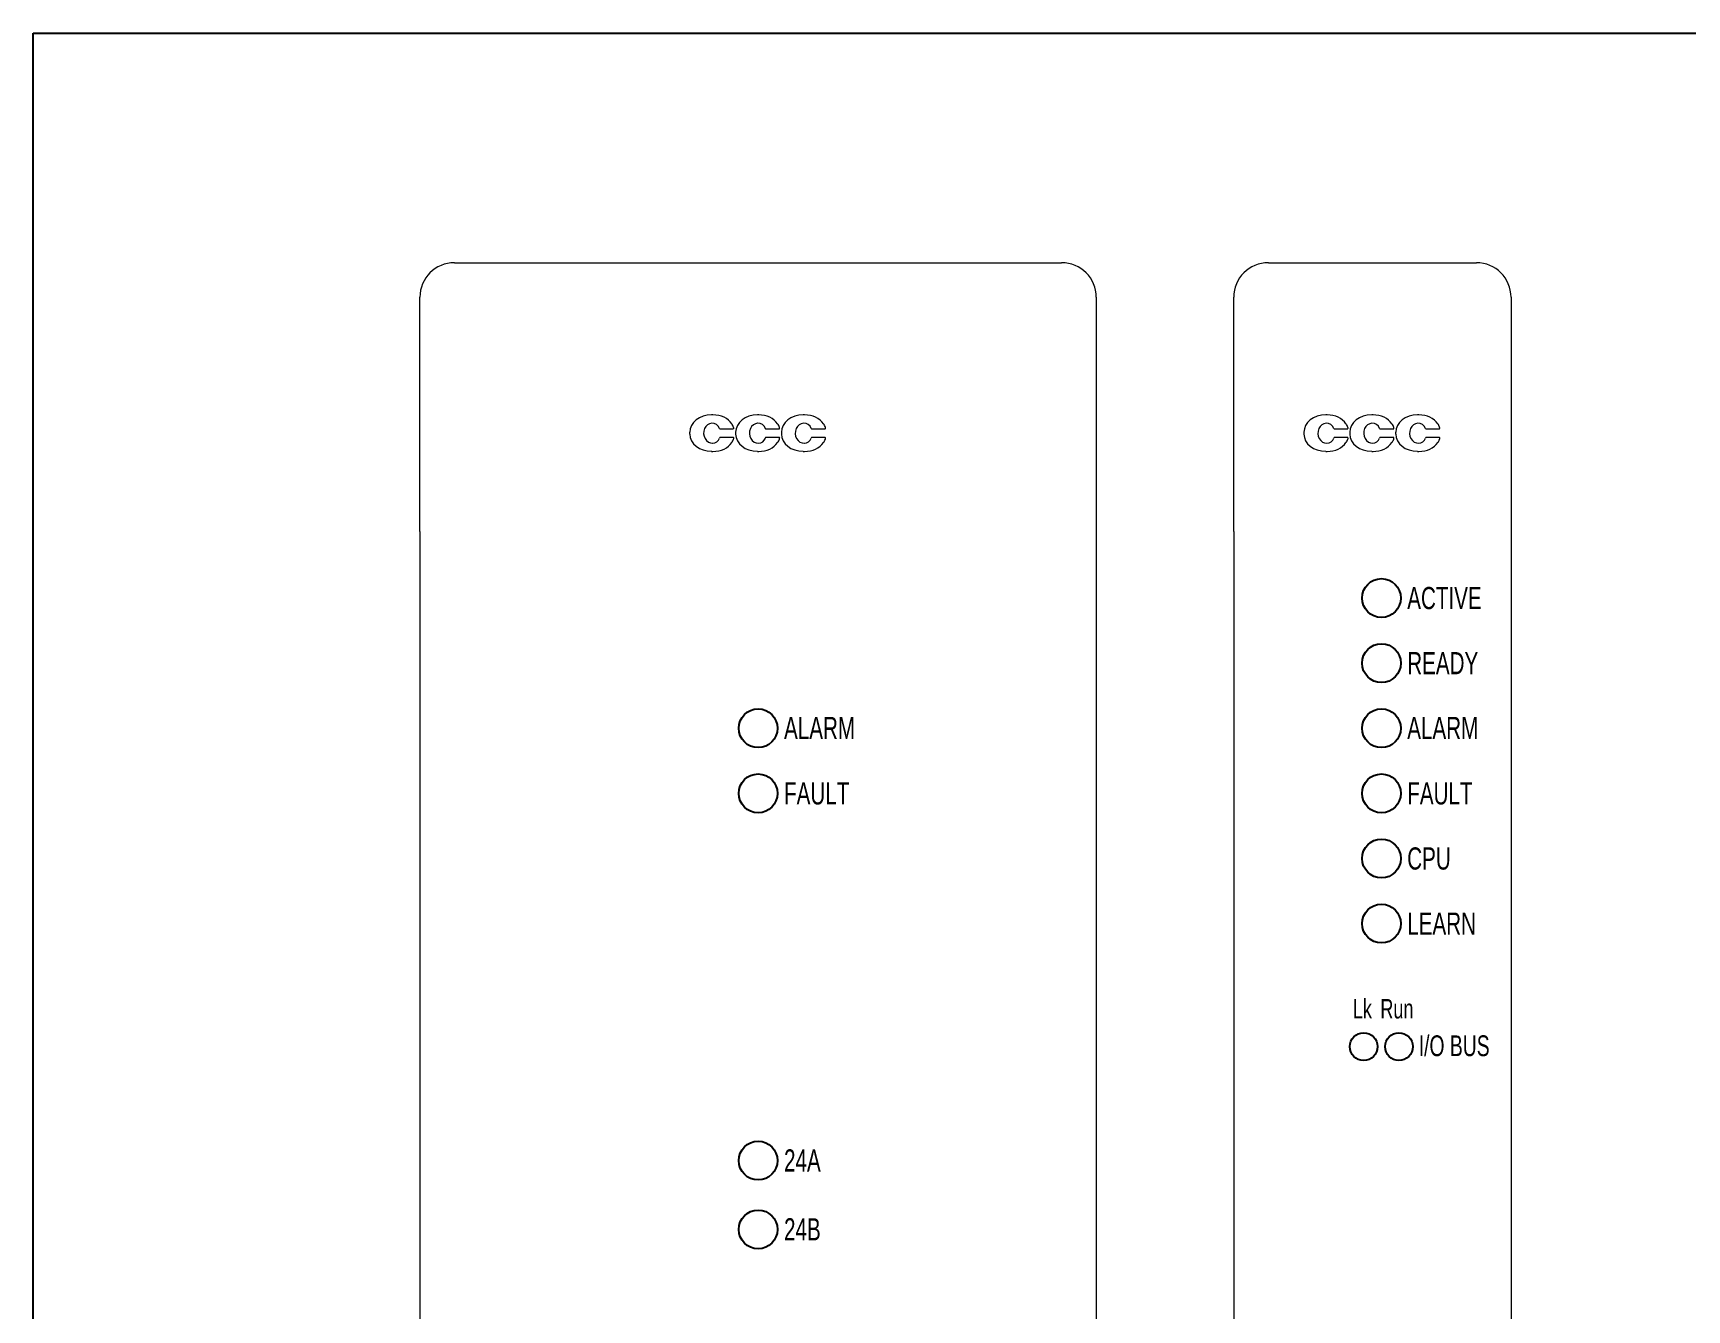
# Model space of a CAD drawing. Header units: millimetres. Extents: x 216 to 455, y 70 to 254.
# Drawn here: x 215.9 to 335.2, y 162.2 to 254.3 of the extents above; entities that cross this region are included whole.
import ezdxf

# ---------------------------------------------------------------- set-up
doc = ezdxf.new("R2010")
doc.units = ezdxf.units.MM
doc.layers.add('SLD-0', color=179, linetype='Continuous')
doc.styles.add('SLDTEXTSTYLE0', font='TXT', dxfattribs={"width": 0.695402})

msp = doc.modelspace()

# ---------------------------------------------------------------- linework, layer by layer
at = {"layer": 'SLD-0'}
for p, q in [((215.89, 254.34), (454.58, 254.34)), ((215.89, 69.98), (215.89, 254.34))]:
    msp.add_line(p, q, dxfattribs=at)
at = {"layer": 'SLD-0', "color": 179, "linetype": 'Continuous', "lineweight": 15}
for p, q in [((246.3, 237.76), (290.11, 237.76)), ((243.8, 218.36), (243.8, 235.26)), ((292.61, 235.26), (292.61, 218.36)), ((243.8, 218.36), (243.8, 86.47)), ((292.61, 218.36), (292.61, 86.47))]:
    msp.add_line(p, q, dxfattribs=at)
at = {"layer": 'SLD-0', "lineweight": 15}
for p, q in [((305.03, 237.76), (320.04, 237.76)), ((302.53, 218.36), (302.53, 235.26)), ((322.54, 235.26), (322.54, 218.36)), ((302.53, 218.36), (302.53, 86.47)), ((322.54, 218.36), (322.54, 86.47))]:
    msp.add_line(p, q, dxfattribs=at)
at = {"layer": 'SLD-0', "lineweight": 0}
for p, q in [((264.95, 226.77), (264.85, 226.77)), ((268.26, 226.77), (268.16, 226.77)), ((271.56, 226.77), (271.47, 226.77)), ((309.27, 226.77), (309.18, 226.77)), ((312.58, 226.77), (312.49, 226.77)), ((315.89, 226.77), (315.8, 226.77)), ((265.49, 225.76), (266.42, 225.76)), ((268.79, 225.76), (269.73, 225.76)), ((272.1, 225.76), (273.04, 225.76)), ((309.81, 225.76), (310.75, 225.76)), ((313.12, 225.76), (314.06, 225.76)), ((316.43, 225.76), (317.36, 225.76)), ((263.27, 225.52), (263.27, 225.39)), ((266.42, 225.15), (265.49, 225.15)), ((266.58, 225.52), (266.58, 225.39)), ((269.73, 225.15), (268.79, 225.15)), ((269.89, 225.52), (269.89, 225.39)), ((273.03, 225.15), (272.1, 225.15)), ((307.59, 225.52), (307.59, 225.39)), ((310.74, 225.15), (309.81, 225.15)), ((310.9, 225.52), (310.9, 225.39)), ((314.05, 225.15), (313.12, 225.15)), ((314.21, 225.52), (314.21, 225.39)), ((317.36, 225.15), (316.43, 225.15)), ((264.85, 224.13), (264.95, 224.13)), ((268.16, 224.13), (268.26, 224.13)), ((271.47, 224.13), (271.56, 224.13)), ((309.18, 224.13), (309.27, 224.13)), ((312.49, 224.13), (312.58, 224.13)), ((315.8, 224.13), (315.89, 224.13))]:
    msp.add_line(p, q, dxfattribs=at)
at = {"layer": 'SLD-0'}
for centre, radius in [((313.19, 213.55), 1.4), ((313.19, 208.85), 1.4), ((268.21, 204.15), 1.4), ((313.19, 204.15), 1.4), ((268.21, 199.45), 1.4), ((313.19, 199.45), 1.4), ((313.19, 194.75), 1.4), ((313.19, 190.05), 1.4), ((311.91, 181.17), 1), ((314.45, 181.17), 1), ((268.21, 172.94), 1.4), ((268.21, 167.97), 1.4)]:
    msp.add_circle(centre, radius, dxfattribs=at)
at = {"layer": 'SLD-0', "color": 179, "linetype": 'Continuous', "lineweight": 15}
for centre, start, end in [((246.3, 235.26), 90, 180), ((290.11, 235.26), 0, 90)]:
    msp.add_arc(centre, 2.5, start, end, dxfattribs=at)
at = {"layer": 'SLD-0', "lineweight": 15}
for centre, start, end in [((305.03, 235.26), 90, 180), ((320.04, 235.26), 0, 90)]:
    msp.add_arc(centre, 2.5, start, end, dxfattribs=at)
at = {"layer": 'SLD-0', "lineweight": 0}
for centre, radius, start, end in [((265.49, 225.82), 0.0654, 199.489, 270), ((265.36, 225.46), 1.16, 20.8265, 35.2962), ((266.42, 225.79), 0.0352, 277.3016, 343.4211), ((266.27, 225.82), 0.184, 348.973, 16.5097), ((268.79, 225.82), 0.0654, 199.489, 270), ((268.67, 225.46), 1.16, 20.8265, 35.2962), ((269.73, 225.79), 0.0352, 277.3016, 343.4211), ((269.58, 225.82), 0.184, 348.973, 16.5097), ((272.1, 225.82), 0.0654, 199.489, 270), ((271.98, 225.46), 1.16, 20.8265, 35.2962), ((273.03, 225.79), 0.0352, 277.3016, 343.4211), ((272.89, 225.82), 0.184, 348.973, 16.5097), ((309.81, 225.82), 0.0654, 199.489, 270), ((309.69, 225.46), 1.16, 20.8265, 35.2962), ((310.74, 225.79), 0.0352, 277.3016, 343.4211), ((310.6, 225.82), 0.184, 348.973, 16.5097), ((313.12, 225.82), 0.0654, 199.489, 270), ((313, 225.46), 1.16, 20.8265, 35.2962), ((314.05, 225.79), 0.0352, 277.3016, 343.4211), ((313.9, 225.82), 0.184, 348.973, 16.5097), ((316.43, 225.82), 0.0654, 199.489, 270), ((316.31, 225.46), 1.16, 20.8265, 35.2962), ((317.36, 225.79), 0.0352, 277.3016, 343.4211), ((317.21, 225.82), 0.184, 348.973, 16.5097), ((265.49, 225.08), 0.0654, 90, 160.511), ((265.37, 225.44), 1.15, 324.7288, 338.7481), ((266.42, 225.11), 0.0352, 9.7934, 90), ((266.27, 225.09), 0.184, 338.7481, 9.7934), ((268.79, 225.08), 0.0654, 90, 160.511), ((268.68, 225.44), 1.15, 324.7288, 338.7481), ((269.73, 225.11), 0.0352, 9.7934, 90), ((269.58, 225.09), 0.184, 338.7481, 9.7934), ((272.1, 225.08), 0.0654, 90, 160.511), ((271.99, 225.44), 1.15, 324.7288, 338.7481), ((273.03, 225.11), 0.0352, 9.7934, 90), ((272.89, 225.09), 0.184, 338.7481, 9.7934), ((309.81, 225.08), 0.0654, 90, 160.511), ((309.7, 225.44), 1.15, 324.7288, 338.7481), ((310.74, 225.11), 0.0352, 9.7934, 90), ((310.6, 225.09), 0.184, 338.7481, 9.7934), ((313.12, 225.08), 0.0654, 90, 160.511), ((313.01, 225.44), 1.15, 324.7288, 338.7481), ((314.05, 225.11), 0.0352, 9.7934, 90), ((313.9, 225.09), 0.184, 338.7481, 9.7934), ((316.43, 225.08), 0.0654, 90, 160.511), ((316.32, 225.44), 1.15, 324.7288, 338.7481), ((317.36, 225.11), 0.0352, 9.7934, 90), ((317.21, 225.09), 0.184, 338.7481, 9.7934)]:
    msp.add_arc(centre, radius, start, end, dxfattribs=at)
for centre, major_axis, ratio, start_param, end_param in [((264.92, 225.47), (-1.64, 0.13), 0.786632, 4.812033, 6.34497), ((264.83, 225.47), (1.64, 0.25), 0.778144, 0.342748, 1.381332), ((268.23, 225.47), (-1.64, 0.13), 0.786632, 4.812033, 6.34497), ((268.13, 225.47), (1.64, 0.25), 0.778144, 0.342748, 1.381332), ((271.53, 225.47), (-1.64, 0.13), 0.786632, 4.812033, 6.34497), ((271.44, 225.47), (1.64, 0.25), 0.778144, 0.342748, 1.381332), ((309.24, 225.47), (-1.64, 0.13), 0.786632, 4.812033, 6.34497), ((309.15, 225.47), (1.64, 0.25), 0.778144, 0.342748, 1.381332), ((312.55, 225.47), (-1.64, 0.13), 0.786632, 4.812033, 6.34497), ((312.46, 225.47), (1.64, 0.25), 0.778144, 0.342748, 1.381332), ((315.86, 225.47), (-1.64, 0.13), 0.786632, 4.812033, 6.34497), ((315.77, 225.47), (1.64, 0.25), 0.778144, 0.342748, 1.381332), ((264.9, 225.45), (-0.004, 0.717), 0.865801, 0.039433, 3.186981), ((264.84, 225.45), (0.283, 0.682), 0.818438, 5.545635, 6.707278), ((268.2, 225.45), (-0.004, 0.717), 0.865801, 0.039433, 3.186981), ((268.15, 225.45), (0.283, 0.682), 0.818438, 5.545635, 6.707278), ((271.51, 225.45), (-0.004, 0.717), 0.865801, 0.039433, 3.186981), ((271.46, 225.45), (0.283, 0.682), 0.818438, 5.545635, 6.707278), ((309.22, 225.45), (-0.004, 0.717), 0.865801, 0.039433, 3.186981), ((309.17, 225.45), (0.283, 0.682), 0.818438, 5.545635, 6.707278), ((312.53, 225.45), (-0.004, 0.717), 0.865801, 0.039433, 3.186981), ((312.47, 225.45), (0.283, 0.682), 0.818438, 5.545635, 6.707278), ((315.84, 225.45), (-0.004, 0.717), 0.865801, 0.039433, 3.186981), ((315.78, 225.45), (0.283, 0.682), 0.818438, 5.545635, 6.707278), ((264.92, 225.44), (1.64, 0.13), 0.786632, 3.079808, 4.612745), ((264.84, 225.45), (-0.283, 0.682), 0.818438, 2.813563, 3.879143), ((264.83, 225.44), (-1.64, 0.25), 0.778144, 1.760261, 2.798844), ((268.23, 225.44), (1.64, 0.13), 0.786632, 3.079808, 4.612745), ((268.15, 225.45), (-0.283, 0.682), 0.818438, 2.813563, 3.879143), ((268.13, 225.44), (-1.64, 0.25), 0.778144, 1.760261, 2.798844), ((271.53, 225.44), (1.64, 0.13), 0.786632, 3.079808, 4.612745), ((271.46, 225.45), (-0.283, 0.682), 0.818438, 2.813563, 3.879143), ((271.44, 225.44), (-1.64, 0.25), 0.778144, 1.760261, 2.798844), ((309.24, 225.44), (1.64, 0.13), 0.786632, 3.079808, 4.612745), ((309.17, 225.45), (-0.283, 0.682), 0.818438, 2.813563, 3.879143), ((309.15, 225.44), (-1.64, 0.25), 0.778144, 1.760261, 2.798844), ((312.55, 225.44), (1.64, 0.13), 0.786632, 3.079808, 4.612745), ((312.47, 225.45), (-0.283, 0.682), 0.818438, 2.813563, 3.879143), ((312.46, 225.44), (-1.64, 0.25), 0.778144, 1.760261, 2.798844), ((315.86, 225.44), (1.64, 0.13), 0.786632, 3.079808, 4.612745), ((315.78, 225.45), (-0.283, 0.682), 0.818438, 2.813563, 3.879143), ((315.77, 225.44), (-1.64, 0.25), 0.778144, 1.760261, 2.798844)]:
    msp.add_ellipse(centre, major_axis=major_axis, ratio=ratio, start_param=start_param, end_param=end_param, dxfattribs=at)

# ---------------------------------------------------------------- texts
at = {"layer": 'SLD-0', "attachment_point": 1, "style": 'SLDTEXTSTYLE0'}
for s, insert, char_height in [('ACTIVE', (315.05, 214.35), 1.6), ('READY', (315.05, 209.65), 1.6), ('ALARM', (270.08, 204.97), 1.6), ('ALARM', (315.05, 204.97), 1.6), ('FAULT', (270.08, 200.25), 1.6), ('FAULT', (315.05, 200.25), 1.6), ('CPU', (315.05, 195.55), 1.6), ('LEARN', (315.05, 190.85), 1.6), ('Lk', (311.13, 184.6), 1.4), ('Run', (313.11, 184.6), 1.4), ('I/O BUS', (315.88, 181.98), 1.5), ('24A', (270.08, 173.75), 1.6), ('24B', (270.08, 168.78), 1.6)]:
    msp.add_mtext(s, dxfattribs=dict(at, insert=insert, char_height=char_height))

doc.saveas('drawing.dxf')
